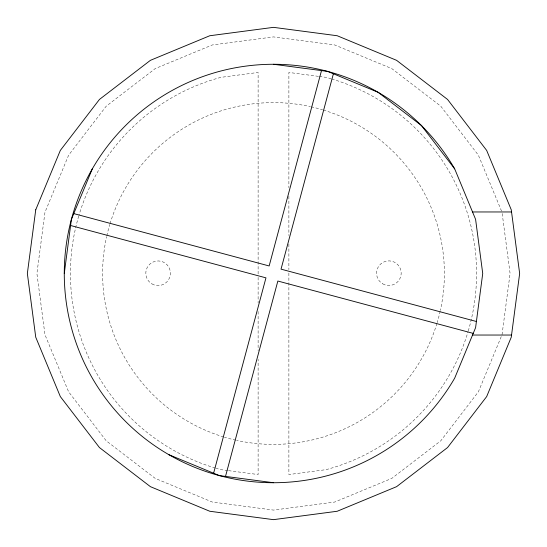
<?xml version="1.0" encoding="UTF-8"?>
<svg xmlns="http://www.w3.org/2000/svg" width="547" height="547" viewBox="0 0 547 547"><rect width="100%" height="100%" fill="white"/><g stroke="black" fill="none" stroke-linecap="round" stroke-linejoin="round"><path stroke-width="0.41" stroke-dasharray="2.73 2.05" d="M502.03 334.737L510.091 273.5L502.139 213.104M501.25 336.617L478.393 391.796L440.793 440.793L391.796 478.393L334.737 502.03L273.5 510.091L212.263 502.03L155.204 478.393L106.207 440.793L68.607 391.796L44.97 334.737L36.909 273.5L44.97 212.263L68.607 155.204L106.207 106.207L155.204 68.607L212.263 44.97L273.5 36.909L334.737 44.97L391.796 68.607L440.793 106.207L478.393 155.204L501.578 211.176M318.457 76.348L288.884 72.45L288.884 187.703M319.298 76.457L326.06 77.346A203.074 203.074 0 0 1 330.894 78.706M227.702 470.543L220.94 469.654A203.074 203.074 0 0 1 216.106 468.294M228.543 470.652L258.116 474.55L258.116 359.297M288.884 196.236L288.884 235.511M288.884 244.044L288.884 269.657M288.884 273.076L288.884 474.55L326.06 469.654A203.074 203.074 0 0 0 468.054 331.701M258.116 273.924L258.116 72.45L220.94 77.346A203.074 203.074 0 0 0 78.946 215.299M258.116 277.343L258.116 302.956M258.116 311.489L258.116 350.764M323.366 110.05A170.89 170.89 0 0 1 440.362 310.395M440.178 311.216A170.89 170.89 0 0 1 437.197 322.566M436.95 323.366A170.89 170.89 0 0 1 236.605 440.362M235.784 440.178A170.89 170.89 0 0 1 224.434 437.197M223.634 436.95A170.89 170.89 0 0 1 106.638 236.605M106.822 235.784A170.89 170.89 0 0 1 109.803 224.434M110.05 223.634A170.89 170.89 0 0 1 310.395 106.638M311.216 106.822A170.89 170.89 0 0 1 322.566 109.803M331.701 78.946A203.074 203.074 0 0 1 468.294 330.894M215.299 468.054A203.074 203.074 0 0 1 78.706 216.106M151.963 283.914A12.307 12.307 0 0 0 170.425 273.254A12.307 12.307 0 0 0 151.963 262.594A12.307 12.307 0 0 0 151.963 283.914M382.729 283.852A12.307 12.307 0 0 0 401.19 273.192A12.307 12.307 0 0 0 382.729 262.533A12.307 12.307 0 0 0 382.729 283.852"/><path stroke-width="0.82" d="M64.272 273.5L71.404 219.347L92.306 168.886M213.61 473.223L265.965 277.849L70.59 225.501M321.499 70.59L269.151 265.965L73.777 213.61M225.501 476.41L277.849 281.035L473.223 333.39M333.39 73.777L281.035 269.151L476.41 321.499M472.54 211.962L511.548 211.962M472.54 335.037L511.548 335.037M273.5 64.272L327.653 71.404L378.114 92.306L421.443 125.557L454.694 168.886L475.596 219.347L482.727 273.5L475.596 327.653L454.694 378.114A209.227 209.227 0 0 1 139.013 433.778A209.227 209.227 0 0 1 139.013 113.222A209.227 209.227 0 0 1 454.694 168.886M273.5 482.727L219.347 475.596L168.886 454.694M35.74 209.795L27.35 273.5L35.74 337.205L60.327 396.575L99.445 447.555L150.425 486.673L209.795 511.26L273.5 519.65L337.205 511.26L396.575 486.673L447.555 447.555L486.673 396.575L511.26 337.205L519.65 273.5L511.26 209.795L486.673 150.425L447.555 99.445L396.575 60.327L337.205 35.74L273.5 27.35L209.795 35.74L150.425 60.327L99.445 99.445L60.327 150.425L35.74 209.795"/></g></svg>
